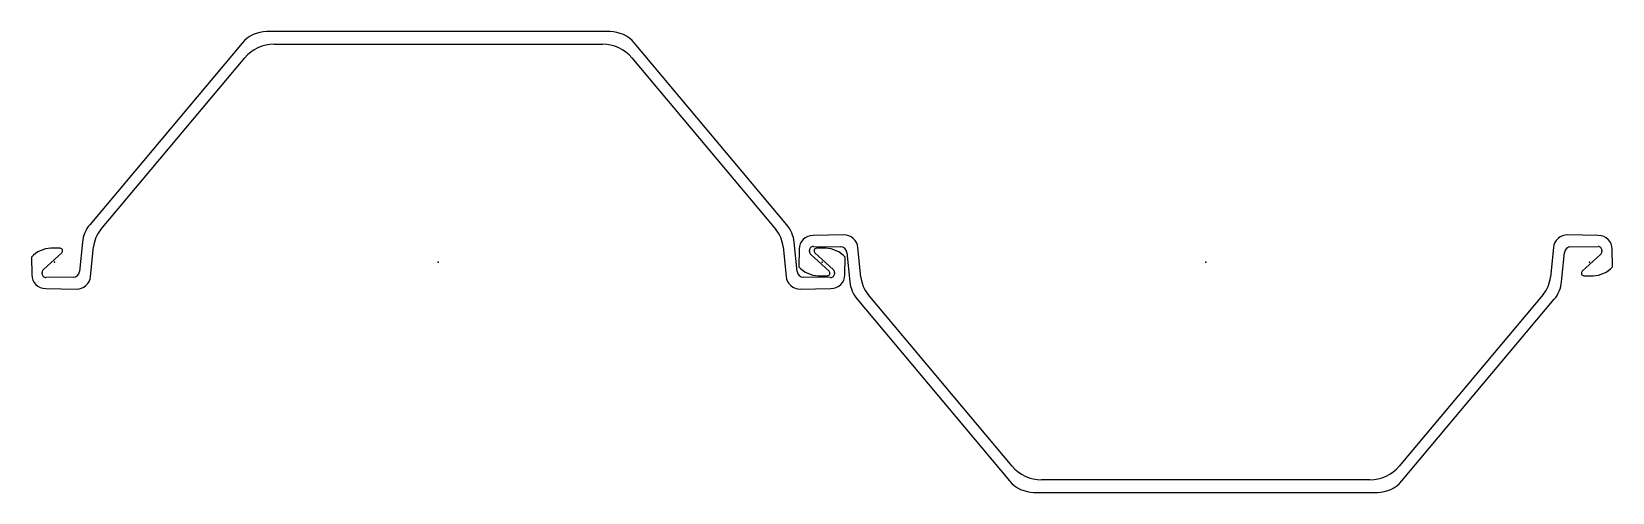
# Model space of a CAD drawing. Extents: x -18 to 1218, y -180 to 180.
import ezdxf

# ---------------------------------------------------------------- set-up
doc = ezdxf.new("R2010")
doc.units = 0
doc.header["$MEASUREMENT"] = 0
doc.layers.get('0').update_dxf_attribs({"color": 5, "linetype": 'CONTINUOUS'})

msp = doc.modelspace()

# ---------------------------------------------------------------- linework, layer by layer
at = {"linetype": 'Continuous'}
for p, q in [((434.24225, 180), (165.75774, 180)), ((146.60658, 171.06963), (27.48712, 29.1077)), ((171.61914, 170.2), (428.38086, 170.2)), ((572.51288, 29.1077), (453.39343, 171.06963)), ((36.1662, 25.44651), (148.63791, 159.48373)), ((451.36209, 159.48373), (563.8338, 25.44651)), ((21.76242, 15.52636), (19.46536, -7.43765)), ((580.53467, -7.43765), (578.23761, 15.52636)), ((617.0105, 21.14215), (592.98981, 20.76707)), ((1207.01025, 20.76707), (1182.9895, 21.14215)), ((-18, 3.7), (-17.8377, -9.89968)), ((-8.82095, -5.90759), (5.58034, 7.21924)), ((4.22815, 10.69734), (-2.86725, 10.68001)), ((28.12752, -11.23962), (30.44167, 11.86794)), ((569.55835, 11.86794), (571.8725, -11.23962)), ((582.16229, 9.89968), (582, -3.7)), ((590.20001, 8.12474), (590.20001, 9.17651)), ((605.58032, -7.21924), (591.17908, 5.90759)), ((593.23334, 12.17632), (614.54572, 11.93968)), ((594.41968, 7.21924), (608.82092, -5.90759)), ((602.86725, 10.68001), (595.77185, 10.69734)), ((617.83771, -9.89968), (618, 3.7)), ((619.46533, 7.43765), (621.76239, -15.52636)), ((630.44165, -11.86794), (628.1275, 11.23962)), ((1171.87244, 11.23962), (1169.55835, -11.86794)), ((1178.23755, -15.52636), (1180.53467, 7.43765)), ((1185.45435, 11.93968), (1206.76672, 12.17632)), ((1208.82092, 5.90759), (1194.41968, -7.21924)), ((1209.80005, 9.17651), (1209.80005, 8.12474)), ((1218, -3.7), (1217.83765, 9.89968)), ((-9.8, -9.17651), (-9.8, -8.12474)), ((14.5457, -11.93968), (-6.76669, -12.17632)), ((606.76666, -12.17632), (585.45428, -11.93968)), ((597.13275, -10.68001), (604.22815, -10.69734)), ((609.79999, -8.12474), (609.79999, -9.17651)), ((1195.77185, -10.69734), (1202.86719, -10.68001)), ((-7.01022, -20.76707), (17.01053, -21.14215)), ((582.9895, -21.14215), (607.01019, -20.76707)), ((627.48712, -29.1077), (746.60657, -171.06963)), ((748.63788, -159.48373), (636.1662, -25.44651)), ((1163.83374, -25.44651), (1051.36206, -159.48373)), ((1053.39343, -171.06963), (1172.51294, -29.1077)), ((1028.38086, -170.2), (771.61914, -170.2)), ((765.75775, -180), (1034.24231, -180))]:
    msp.add_line(p, q, dxfattribs=at)
for centre, radius, start, end in [((165.75774, 155), 25, 90, 140.00018), ((434.24225, 155), 25, 39.99978, 90), ((171.61914, 140.2), 30, 90, 139.99972), ((428.38086, 140.2), 30, 40.00028, 90), ((46.63828, 13.03807), 25, 140.00018, 174.28779), ((55.31723, 9.37673), 25, 139.99972, 174.28107), ((544.68274, 9.37673), 25, 5.71892, 40.00024), ((553.36169, 13.03807), 25, 5.7122, 39.99979), ((593.1615, 9.76841), 11, 90.89433, 179.31625), ((617.18225, 10.14349), 11, 5.71893, 90.89465), ((1182.81775, 10.14349), 11, 89.10535, 174.2811), ((1206.8385, 9.76841), 11, 0.68375, 89.10535), ((-2.81839, -9.31993), 20, 90.13997, 139.38321), ((4.23304, 8.69735), 2, 312.34931, 90.13998), ((593.20001, 9.17651), 3, 89.36352, 180), ((593.20001, 8.12474), 3, 180, 227.65085), ((595.76697, 8.69735), 2, 89.86012, 227.65085), ((602.81836, -9.31993), 20, 40.61674, 89.85994), ((614.49017, 6.93999), 5, 5.71222, 89.36352), ((1185.50977, 6.93999), 5, 90.63508, 174.28771), ((1206.80005, 9.17651), 3, 0, 90.63648), ((1206.80005, 8.12474), 3, 312.34829, 0), ((-6.83848, -9.76841), 11, 180.68375, 269.10543), ((-6.8, -8.12474), 3, 132.34931, 180), ((-6.8, -9.17651), 3, 180, 270.63616), ((14.49019, -6.93999), 5, 270.63615, 354.28779), ((17.18227, -10.14349), 11, 269.10542, 354.28107), ((582.81775, -10.14349), 11, 185.71893, 270.89465), ((585.50983, -6.93999), 5, 185.71222, 269.36352), ((597.18164, 9.31993), 20, 220.61674, 269.85994), ((604.23303, -8.69735), 2, 269.86012, 47.65085), ((606.79999, -9.17651), 3, 269.36352, 0), ((606.8385, -9.76841), 11, 270.89433, 359.31625), ((606.79999, -8.12474), 3, 0, 47.65085), ((655.31726, -9.37673), 25, 185.71892, 220.00024), ((1144.68274, -9.37673), 25, 319.99967, 354.28108), ((1195.76697, -8.69735), 2, 132.34915, 270.13988), ((1202.81836, 9.31993), 20, 270.13988, 319.38326), ((646.63831, -13.03807), 25, 185.7122, 219.99979), ((1153.36169, -13.03807), 25, 320.0003, 354.28779), ((771.61914, -140.2), 30, 220.00025, 270), ((1028.38086, -140.2), 30, 270, 319.99968), ((765.75775, -155), 25, 219.99978, 270), ((1034.24231, -155), 25, 270, 320.00013)]:
    msp.add_arc(centre, radius, start, end, dxfattribs=at)
for p in [(0, 0), (300, 0), (600, 0), (900, 0), (1200, 0)]:
    msp.add_point(p, dxfattribs=at)

doc.saveas('drawing.dxf')
